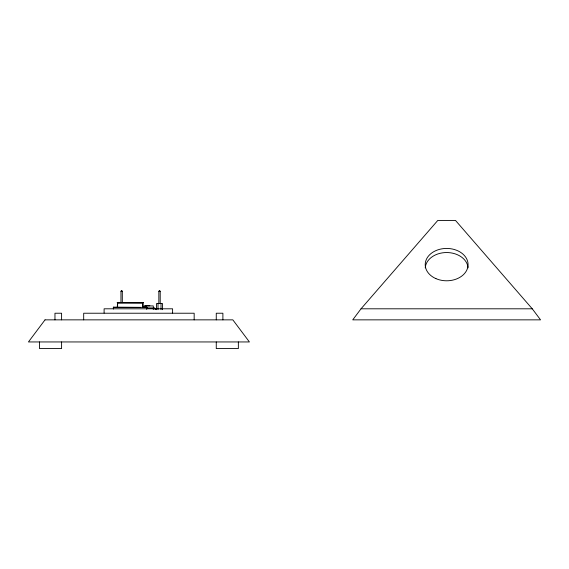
<?xml version="1.0" encoding="UTF-8"?>
<svg xmlns="http://www.w3.org/2000/svg" width="569" height="569" viewBox="0 0 569 569"><rect width="100%" height="100%" fill="white"/><g stroke="black" fill="none" stroke-linecap="round" stroke-linejoin="round"><path stroke-width="0.85" d="M117.392 307.381L117.662 302.395L117.591 307.381M143.004 302.758L117.25 302.815L117.591 302.402L117.25 307.381M143.011 302.815L117.399 302.495M142.983 302.815C142.634 302.786 142.911 300.418 143.011 307.381M142.734 307.381L142.62 302.395L142.798 307.381M142.968 302.665L117.342 302.815L117.57 302.402L117.449 307.381M117.591 302.466L117.392 302.815L117.541 302.416L142.833 302.495M117.299 302.665L117.47 302.466M145.614 307.267L145.728 305.93L153.246 305.93L153.417 308.263L154.469 308.306L155.294 309.451M117.264 302.758L142.99 302.758L142.641 302.395L142.591 307.381M153.246 309.465L153.417 307.936M142.712 302.573L142.613 302.438M361.023 308.803L352.737 319.856L540.55 319.856L532.264 308.803L455.485 220.423L437.803 220.423L361.023 308.803L532.264 308.803M122.314 291.236L121.631 290.659L120.955 291.236L122.307 291.236L122.314 302.658M158.851 303.54L158.843 291.236L159.526 290.659L160.202 291.236L160.202 303.54M158.843 291.236L160.202 291.236M144.398 305.731L149.839 305.731M143.16 306.719L146.005 306.719M113.352 307.381L146.902 307.381M146.425 307.936L154.498 307.95L155.785 309.287M238.354 341.948L238.354 348.577L216.263 348.577L216.263 341.948M222.892 319.856L222.892 313.227L216.263 313.227L216.263 319.856M194.164 319.856L194.164 313.227L83.686 313.227L83.686 319.856M172.599 313.057L172.599 308.803L104.106 308.803L104.106 313.057M162.514 309.685L162.521 303.54L156.532 303.54L156.539 309.685M161.013 303.54L161.013 309.685M159.526 290.659L159.526 291.236M158.018 303.54L158.018 309.685M146.902 308.917L146.902 307.175L143.751 307.381M146.788 307.175L146.788 308.853M146.681 307.175L146.681 308.853M146.582 307.175L146.582 308.853M140.607 307.381L113.352 307.175L113.352 308.917M121.631 290.659L121.631 291.236M120.962 291.236L120.962 302.658M113.459 307.175L113.459 308.853M61.594 319.856L61.594 313.227L54.965 313.227L54.965 319.856M61.594 341.948L61.594 348.577L39.496 348.577L39.496 341.948M425.242 267.871A21.43 16.181 0 0 1 446.644 252.536A21.43 16.181 0 0 1 468.045 267.871M45.022 319.856L28.45 341.948L249.407 341.948L232.835 319.856L45.022 319.856M153.623 307.708L153.474 308.697L153.623 307.708M435.925 278.625A21.43 16.181 0 0 0 468.074 264.613A21.43 16.181 0 0 0 435.925 250.602A21.43 16.181 0 0 0 435.925 278.625"/></g></svg>
